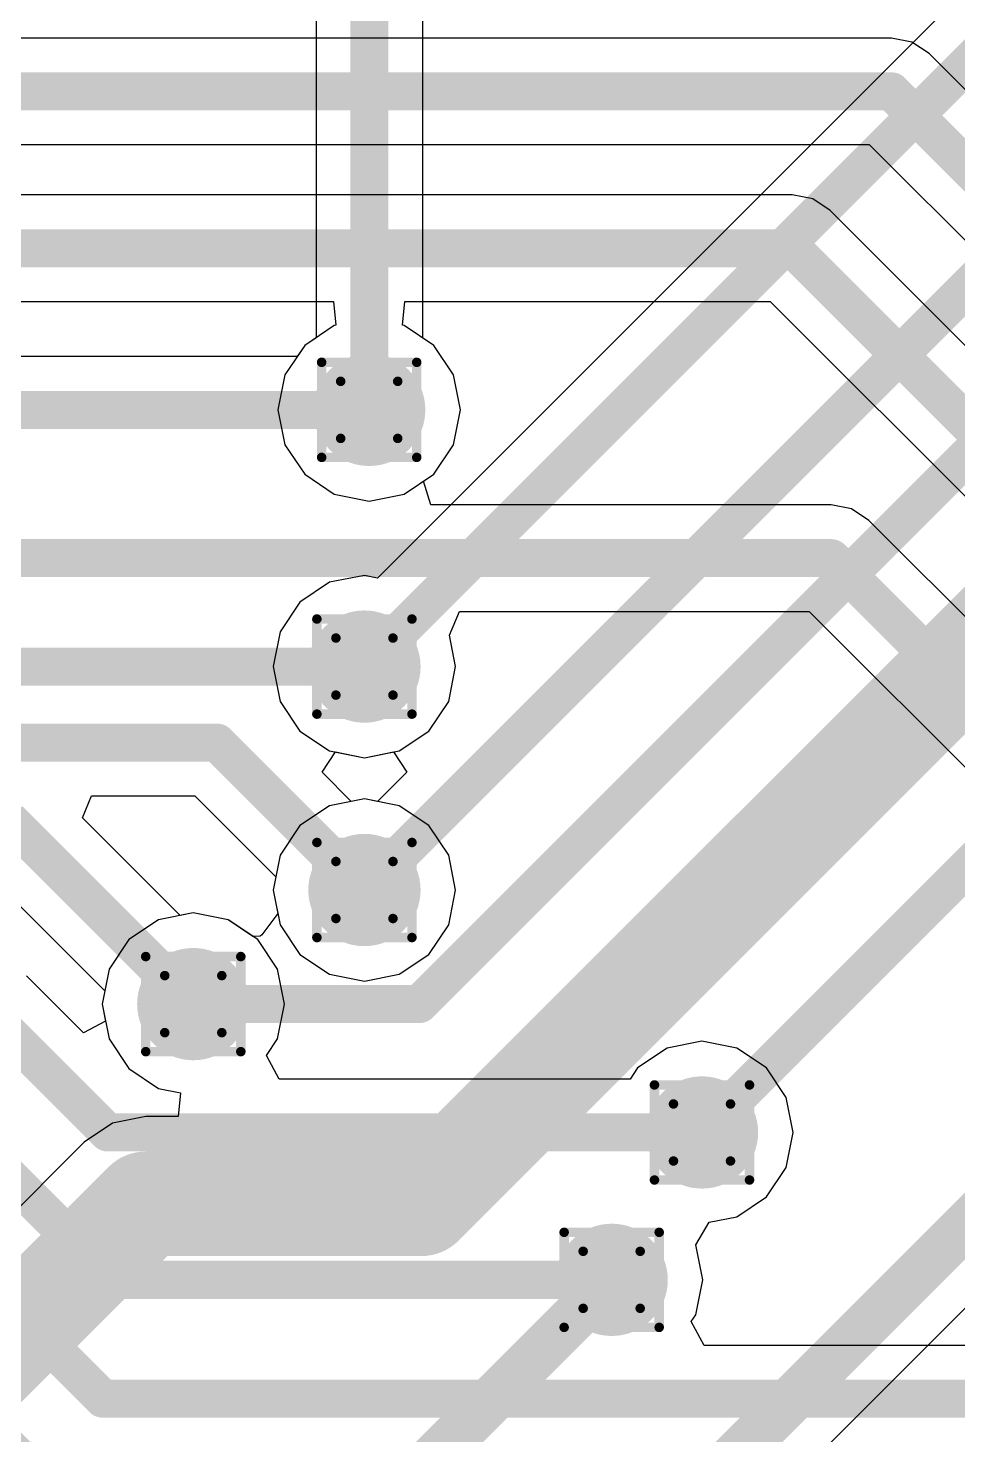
# Model space of a CAD drawing. Header units: inches. Extents: x -8 to 208, y -3 to 109.
# Drawn here: x 34.7 to 39.67, y 41.95 to 49.46 of the extents above; entities that cross this region are included whole.
import ezdxf

# ---------------------------------------------------------------- set-up
doc = ezdxf.new("R2010")
doc.units = ezdxf.units.IN
for name, color, linetype in [('BottomLayer', 5, 'Continuous'), ('DrillDrawing', 1, 'Continuous'), ('TopLayer', 1, 'Continuous'), ('ViaHoleLayer', 16, 'Continuous')]:
    doc.layers.add(name, color=color, linetype=linetype)

msp = doc.modelspace()

# ---------------------------------------------------------------- hatches: boundary and pattern name
at = {"layer": 'BottomLayer'}
h = msp.add_hatch(color=5, dxfattribs=at)
edge = h.paths.add_edge_path()
edge.add_arc((36.5252, 47.4218), 0.3, 0, 360)
h = msp.add_hatch(color=5, dxfattribs=at)
edge = h.paths.add_edge_path()
edge.add_arc((36.4998, 46.0502), 0.3, 0, 360)
h = msp.add_hatch(color=5, dxfattribs=at)
edge = h.paths.add_edge_path()
edge.add_arc((36.4998, 44.8564), 0.3, 0, 360)
h = msp.add_hatch(color=5, dxfattribs=at)
edge = h.paths.add_edge_path()
edge.add_arc((35.5854, 44.2468), 0.3, 0, 360)
h = msp.add_hatch(color=5, dxfattribs=at)
edge = h.paths.add_edge_path()
edge.add_arc((38.3032, 43.561), 0.3, 0, 360)
h = msp.add_hatch(color=5, dxfattribs=at)
edge = h.paths.add_edge_path()
edge.add_arc((37.8206, 42.7736), 0.3, 0, 360)
at = {"layer": 'TopLayer'}
h = msp.add_hatch(color=1, dxfattribs=at)
edge = h.paths.add_edge_path()
edge.add_arc((36.5252, 47.4218), 0.3, 0, 360)
h = msp.add_hatch(color=1, dxfattribs=at)
edge = h.paths.add_edge_path()
edge.add_arc((36.4998, 46.0502), 0.3, 0, 360)
h = msp.add_hatch(color=1, dxfattribs=at)
edge = h.paths.add_edge_path()
edge.add_arc((36.4998, 44.8564), 0.3, 0, 360)
h = msp.add_hatch(color=1, dxfattribs=at)
edge = h.paths.add_edge_path()
edge.add_arc((35.5854, 44.2468), 0.3, 0, 360)
h = msp.add_hatch(color=1, dxfattribs=at)
edge = h.paths.add_edge_path()
edge.add_arc((38.3032, 43.561), 0.3, 0, 360)
h = msp.add_hatch(color=1, dxfattribs=at)
edge = h.paths.add_edge_path()
edge.add_arc((37.8206, 42.7736), 0.3, 0, 360)
at = {"layer": 'ViaHoleLayer'}
h = msp.add_hatch(color=16, dxfattribs=at)
edge = h.paths.add_edge_path()
edge.add_arc((36.5252, 47.4218), 0.15, 0, 360)
h = msp.add_hatch(color=16, dxfattribs=at)
edge = h.paths.add_edge_path()
edge.add_arc((36.4998, 46.0502), 0.15, 0, 360)
h = msp.add_hatch(color=16, dxfattribs=at)
edge = h.paths.add_edge_path()
edge.add_arc((36.4998, 44.8564), 0.15, 0, 360)
h = msp.add_hatch(color=16, dxfattribs=at)
edge = h.paths.add_edge_path()
edge.add_arc((35.5854, 44.2468), 0.15, 0, 360)
h = msp.add_hatch(color=16, dxfattribs=at)
edge = h.paths.add_edge_path()
edge.add_arc((38.3032, 43.561), 0.15, 0, 360)
h = msp.add_hatch(color=16, dxfattribs=at)
edge = h.paths.add_edge_path()
edge.add_arc((37.8206, 42.7736), 0.15, 0, 360)

# ---------------------------------------------------------------- linework, layer by layer
at = {"layer": 'BottomLayer'}
for p, q in [((39.3151, 49.4085), (32.532, 49.4085)), ((39.3152, 49.4085), (39.3151, 49.4085)), ((39.4242, 49.3868), (39.3152, 49.4085)), ((39.5166, 49.325), (39.4242, 49.3868)), ((41.5202, 47.3215), (39.5166, 49.325)), ((32.4396, 48.8387), (39.1972, 48.8387)), ((39.1972, 48.8387), (41.1173, 46.9186)), ((38.7858, 48.5703), (32.5284, 48.5703)), ((38.8948, 48.5486), (38.7858, 48.5703)), ((38.7858, 48.5703), (38.7858, 48.5703)), ((38.9872, 48.4868), (38.8948, 48.5486)), ((41.7889, 45.6852), (38.9872, 48.4868)), ((32.4104, 48.0005), (36.3346, 48.0005)), ((36.3346, 48.0005), (36.3471, 47.8735)), ((36.7033, 47.8735), (36.7158, 48.0005)), ((36.7158, 48.0005), (38.6678, 48.0005)), ((38.6678, 48.0005), (41.386, 45.2823)), ((36.3388, 47.8719), (36.1807, 47.7663)), ((36.3471, 47.8735), (36.3388, 47.8719)), ((36.7116, 47.8719), (36.7033, 47.8735)), ((36.8697, 47.7663), (36.7116, 47.8719)), ((36.1807, 47.7663), (36.1409, 47.7067)), ((36.9753, 47.6082), (36.8697, 47.7663)), ((36.1409, 47.7067), (29.4386, 47.7067)), ((37.0124, 47.4218), (36.9753, 47.6082)), ((36.9753, 47.2354), (37.0124, 47.4218)), ((36.8697, 47.0773), (36.9753, 47.2354)), ((36.816, 47.0415), (36.8697, 47.0773)), ((36.8545, 46.9145), (36.816, 47.0415)), ((38.9938, 46.9145), (36.8545, 46.9145)), ((39.1028, 46.8928), (38.9938, 46.9145)), ((38.9938, 46.9145), (38.9938, 46.9145)), ((39.1952, 46.831), (39.1028, 46.8928)), ((40.5951, 45.4312), (39.1952, 46.831)), ((36.9536, 46.2177), (37.0079, 46.3447)), ((37.0079, 46.3447), (38.8758, 46.3447)), ((38.8758, 46.3447), (40.1922, 45.0283)), ((36.987, 46.0502), (36.9536, 46.2177)), ((36.9499, 45.8638), (36.987, 46.0502)), ((36.8443, 45.7057), (36.9499, 45.8638)), ((36.6862, 45.6001), (36.8443, 45.7057)), ((36.2733, 45.4858), (36.3448, 45.5939)), ((36.3448, 45.5939), (36.4998, 45.563)), ((36.4998, 45.563), (36.6862, 45.6001)), ((36.4295, 45.3296), (36.2733, 45.4858)), ((34.9935, 45.2416), (35.0421, 45.3589)), ((35.0421, 45.3589), (35.5944, 45.3589)), ((35.5944, 45.3589), (36.0266, 44.9267)), ((36.4998, 45.3436), (36.4295, 45.3296)), ((36.6862, 45.3065), (36.4998, 45.3436)), ((36.8443, 45.2009), (36.6862, 45.3065)), ((35.5151, 44.72), (34.9935, 45.2416)), ((36.9499, 45.0428), (36.8443, 45.2009)), ((36.987, 44.8564), (36.9499, 45.0428)), ((34.4816, 44.9477), (35.1122, 44.3171)), ((36.0266, 44.9267), (36.0126, 44.8564)), ((36.0126, 44.8564), (36.0497, 44.67)), ((36.9499, 44.67), (36.987, 44.8564)), ((35.5854, 44.734), (35.5151, 44.72)), ((35.7718, 44.6969), (35.5854, 44.734)), ((35.9299, 44.5913), (35.7718, 44.6969)), ((36.0497, 44.67), (36.1553, 44.5119)), ((36.8443, 44.5119), (36.9499, 44.67)), ((36.0355, 44.4332), (35.9299, 44.5913)), ((36.1553, 44.5119), (36.3134, 44.4063)), ((36.6862, 44.4063), (36.8443, 44.5119)), ((36.0726, 44.2468), (36.0355, 44.4332)), ((34.9994, 44.0927), (34.6946, 44.3974)), ((36.3134, 44.4063), (36.4998, 44.3692)), ((36.4998, 44.3692), (36.6862, 44.4063)), ((35.1122, 44.3171), (35.0982, 44.2468)), ((35.0982, 44.2468), (35.1165, 44.1552)), ((36.0355, 44.0604), (36.0726, 44.2468)), ((35.1165, 44.1552), (34.9994, 44.0927)), ((35.977, 43.9729), (36.0355, 44.0604)), ((38.3032, 44.0482), (38.1168, 44.0111)), ((38.4896, 44.0111), (38.3032, 44.0482)), ((36.0449, 43.8459), (35.977, 43.9729)), ((38.1168, 44.0111), (37.9587, 43.9055)), ((38.6477, 43.9055), (38.4896, 44.0111)), ((37.9587, 43.9055), (37.9189, 43.8459)), ((38.7533, 43.7474), (38.6477, 43.9055)), ((37.9189, 43.8459), (36.0449, 43.8459)), ((38.7904, 43.561), (38.7533, 43.7474)), ((38.7533, 43.3746), (38.7904, 43.561)), ((38.6477, 43.2165), (38.7533, 43.3746)), ((38.4896, 43.1109), (38.6477, 43.2165)), ((38.2702, 42.9608), (38.3422, 43.0816)), ((38.3422, 43.0816), (38.4896, 43.1109)), ((38.2707, 42.96), (38.2702, 42.9608)), ((38.3078, 42.7736), (38.2707, 42.96)), ((38.2707, 42.5872), (38.3078, 42.7736)), ((38.2462, 42.5505), (38.2707, 42.5872)), ((38.314, 42.4235), (38.2462, 42.5505)), ((68.6816, 42.4235), (38.314, 42.4235))]:
    msp.add_line(p, q, dxfattribs=at)
for points in [[(32.4104, 49.1236, 0.2032, 0.2032, 0), (39.3152, 49.1236, 0.2032, 0.2032, 0)], [(39.3152, 49.1236, 0.2032, 0.2032, 0), (41.5905, 46.8483, 0.2032, 0.2032, 0)], [(32.4104, 48.2854, 0.2032, 0.2032, 0), (38.7858, 48.2854, 0.2032, 0.2032, 0)], [(38.7858, 48.2854, 0.2032, 0.2032, 0), (41.8592, 45.212, 0.2032, 0.2032, 0)], [(29.4386, 47.4218, 0.2032, 0.2032, 0), (36.5252, 47.4218, 0.2032, 0.2032, 0)], [(31.7246, 46.6296, 0.2032, 0.2032, 0), (38.9938, 46.6296, 0.2032, 0.2032, 0)], [(38.9938, 46.6296, 0.2032, 0.2032, 0), (40.6654, 44.958, 0.2032, 0.2032, 0)], [(16.3202, 46.0502, 0.2032, 0.2032, 0), (36.4998, 46.0502, 0.2032, 0.2032, 0)], [(16.1878, 45.6438, 0.2032, 0.2032, 0), (35.7124, 45.6438, 0.2032, 0.2032, 0)], [(35.7124, 45.6438, 0.2032, 0.2032, 0), (36.4998, 44.8564, 0.2032, 0.2032, 0)], [(34.5996, 45.2326, 0.2032, 0.2032, 0), (35.5854, 44.2468, 0.2032, 0.2032, 0)], [(34.4932, 44.196, 0.2032, 0.2032, 0), (35.1282, 43.561, 0.2032, 0.2032, 0)], [(35.1282, 43.561, 0.2032, 0.2032, 0), (38.3032, 43.561, 0.2032, 0.2032, 0)], [(34.5948, 43.3324, 0.2032, 0.2032, 0), (35.1536, 42.7736, 0.2032, 0.2032, 0)], [(34.3408, 42.9006, 0.2032, 0.2032, 0), (35.1028, 42.1386, 0.2032, 0.2032, 0)], [(35.1536, 42.7736, 0.2032, 0.2032, 0), (37.8206, 42.7736, 0.2032, 0.2032, 0)], [(33.9598, 42.5196, 0.2032, 0.2032, 0), (35.0799, 41.3995, 0.2032, 0.2032, 0)], [(35.1028, 42.1386, 0.2032, 0.2032, 0), (68.6816, 42.1386, 0.2032, 0.2032, 0)]]:
    msp.add_lwpolyline(points, format="xyseb", dxfattribs=at)
for points in [[(39.2644, 49.1236, 0.1016, 0.1016, 1), (39.366, 49.1236, 0.1016, 0.1016, 1)], [(39.2644, 49.1236, 0.1016, 0.1016, 1), (39.366, 49.1236, 0.1016, 0.1016, 1)], [(38.735, 48.2854, 0.1016, 0.1016, 1), (38.8366, 48.2854, 0.1016, 0.1016, 1)], [(38.735, 48.2854, 0.1016, 0.1016, 1), (38.8366, 48.2854, 0.1016, 0.1016, 1)], [(36.4744, 47.4218, 0.1016, 0.1016, 1), (36.576, 47.4218, 0.1016, 0.1016, 1)], [(38.943, 46.6296, 0.1016, 0.1016, 1), (39.0446, 46.6296, 0.1016, 0.1016, 1)], [(38.943, 46.6296, 0.1016, 0.1016, 1), (39.0446, 46.6296, 0.1016, 0.1016, 1)], [(36.449, 46.0502, 0.1016, 0.1016, 1), (36.5506, 46.0502, 0.1016, 0.1016, 1)], [(35.6616, 45.6438, 0.1016, 0.1016, 1), (35.7632, 45.6438, 0.1016, 0.1016, 1)], [(35.6616, 45.6438, 0.1016, 0.1016, 1), (35.7632, 45.6438, 0.1016, 0.1016, 1)], [(36.449, 44.8564, 0.1016, 0.1016, 1), (36.5506, 44.8564, 0.1016, 0.1016, 1)], [(35.5346, 44.2468, 0.1016, 0.1016, 1), (35.6362, 44.2468, 0.1016, 0.1016, 1)], [(35.0774, 43.561, 0.1016, 0.1016, 1), (35.179, 43.561, 0.1016, 0.1016, 1)], [(35.0774, 43.561, 0.1016, 0.1016, 1), (35.179, 43.561, 0.1016, 0.1016, 1)], [(38.2524, 43.561, 0.1016, 0.1016, 1), (38.354, 43.561, 0.1016, 0.1016, 1)], [(35.1028, 42.7736, 0.1016, 0.1016, 1), (35.2044, 42.7736, 0.1016, 0.1016, 1)], [(35.1028, 42.7736, 0.1016, 0.1016, 1), (35.2044, 42.7736, 0.1016, 0.1016, 1)], [(37.7698, 42.7736, 0.1016, 0.1016, 1), (37.8714, 42.7736, 0.1016, 0.1016, 1)], [(35.052, 42.1386, 0.1016, 0.1016, 1), (35.1536, 42.1386, 0.1016, 0.1016, 1)], [(35.052, 42.1386, 0.1016, 0.1016, 1), (35.1536, 42.1386, 0.1016, 0.1016, 1)]]:
    msp.add_lwpolyline(points, format="xyseb", close=True, dxfattribs=at)
at = {"layer": 'DrillDrawing'}
for points in [[(36.2712, 47.6758, 0.0508, 0.0508, 0), (36.7792, 47.6758, 0.0508, 0.0508, 0)], [(36.2712, 47.1678, 0.0508, 0.0508, 0), (36.2712, 47.6758, 0.0508, 0.0508, 0)], [(36.7792, 47.1678, 0.0508, 0.0508, 0), (36.7792, 47.6758, 0.0508, 0.0508, 0)], [(36.3728, 47.5742, 0.0508, 0.0508, 0), (36.6776, 47.5742, 0.0508, 0.0508, 0)], [(36.3728, 47.2694, 0.0508, 0.0508, 0), (36.3728, 47.5742, 0.0508, 0.0508, 0)], [(36.6776, 47.2694, 0.0508, 0.0508, 0), (36.6776, 47.5742, 0.0508, 0.0508, 0)], [(36.3728, 47.2694, 0.0508, 0.0508, 0), (36.6776, 47.2694, 0.0508, 0.0508, 0)], [(36.2712, 47.1678, 0.0508, 0.0508, 0), (36.7792, 47.1678, 0.0508, 0.0508, 0)], [(36.2458, 46.3042, 0.0508, 0.0508, 0), (36.7538, 46.3042, 0.0508, 0.0508, 0)], [(36.2458, 45.7962, 0.0508, 0.0508, 0), (36.2458, 46.3042, 0.0508, 0.0508, 0)], [(36.7538, 45.7962, 0.0508, 0.0508, 0), (36.7538, 46.3042, 0.0508, 0.0508, 0)], [(36.3474, 46.2026, 0.0508, 0.0508, 0), (36.6522, 46.2026, 0.0508, 0.0508, 0)], [(36.3474, 45.8978, 0.0508, 0.0508, 0), (36.3474, 46.2026, 0.0508, 0.0508, 0)], [(36.6522, 45.8978, 0.0508, 0.0508, 0), (36.6522, 46.2026, 0.0508, 0.0508, 0)], [(36.3474, 45.8978, 0.0508, 0.0508, 0), (36.6522, 45.8978, 0.0508, 0.0508, 0)], [(36.2458, 45.7962, 0.0508, 0.0508, 0), (36.7538, 45.7962, 0.0508, 0.0508, 0)], [(36.2458, 45.1104, 0.0508, 0.0508, 0), (36.7538, 45.1104, 0.0508, 0.0508, 0)], [(36.2458, 44.6024, 0.0508, 0.0508, 0), (36.2458, 45.1104, 0.0508, 0.0508, 0)], [(36.7538, 44.6024, 0.0508, 0.0508, 0), (36.7538, 45.1104, 0.0508, 0.0508, 0)], [(36.3474, 45.0088, 0.0508, 0.0508, 0), (36.6522, 45.0088, 0.0508, 0.0508, 0)], [(36.3474, 44.704, 0.0508, 0.0508, 0), (36.3474, 45.0088, 0.0508, 0.0508, 0)], [(36.6522, 44.704, 0.0508, 0.0508, 0), (36.6522, 45.0088, 0.0508, 0.0508, 0)], [(36.3474, 44.704, 0.0508, 0.0508, 0), (36.6522, 44.704, 0.0508, 0.0508, 0)], [(36.2458, 44.6024, 0.0508, 0.0508, 0), (36.7538, 44.6024, 0.0508, 0.0508, 0)], [(35.3314, 44.5008, 0.0508, 0.0508, 0), (35.8394, 44.5008, 0.0508, 0.0508, 0)], [(35.3314, 43.9928, 0.0508, 0.0508, 0), (35.3314, 44.5008, 0.0508, 0.0508, 0)], [(35.8394, 43.9928, 0.0508, 0.0508, 0), (35.8394, 44.5008, 0.0508, 0.0508, 0)], [(35.433, 44.3992, 0.0508, 0.0508, 0), (35.7378, 44.3992, 0.0508, 0.0508, 0)], [(35.433, 44.0944, 0.0508, 0.0508, 0), (35.433, 44.3992, 0.0508, 0.0508, 0)], [(35.7378, 44.0944, 0.0508, 0.0508, 0), (35.7378, 44.3992, 0.0508, 0.0508, 0)], [(35.433, 44.0944, 0.0508, 0.0508, 0), (35.7378, 44.0944, 0.0508, 0.0508, 0)], [(35.3314, 43.9928, 0.0508, 0.0508, 0), (35.8394, 43.9928, 0.0508, 0.0508, 0)], [(38.0492, 43.815, 0.0508, 0.0508, 0), (38.5572, 43.815, 0.0508, 0.0508, 0)], [(38.0492, 43.307, 0.0508, 0.0508, 0), (38.0492, 43.815, 0.0508, 0.0508, 0)], [(38.5572, 43.307, 0.0508, 0.0508, 0), (38.5572, 43.815, 0.0508, 0.0508, 0)], [(38.1508, 43.7134, 0.0508, 0.0508, 0), (38.4556, 43.7134, 0.0508, 0.0508, 0)], [(38.1508, 43.4086, 0.0508, 0.0508, 0), (38.1508, 43.7134, 0.0508, 0.0508, 0)], [(38.4556, 43.4086, 0.0508, 0.0508, 0), (38.4556, 43.7134, 0.0508, 0.0508, 0)], [(38.1508, 43.4086, 0.0508, 0.0508, 0), (38.4556, 43.4086, 0.0508, 0.0508, 0)], [(38.0492, 43.307, 0.0508, 0.0508, 0), (38.5572, 43.307, 0.0508, 0.0508, 0)], [(37.5666, 43.0276, 0.0508, 0.0508, 0), (38.0746, 43.0276, 0.0508, 0.0508, 0)], [(37.5666, 42.5196, 0.0508, 0.0508, 0), (37.5666, 43.0276, 0.0508, 0.0508, 0)], [(38.0746, 42.5196, 0.0508, 0.0508, 0), (38.0746, 43.0276, 0.0508, 0.0508, 0)], [(37.6682, 42.926, 0.0508, 0.0508, 0), (37.973, 42.926, 0.0508, 0.0508, 0)], [(37.6682, 42.6212, 0.0508, 0.0508, 0), (37.6682, 42.926, 0.0508, 0.0508, 0)], [(37.973, 42.6212, 0.0508, 0.0508, 0), (37.973, 42.926, 0.0508, 0.0508, 0)], [(37.6682, 42.6212, 0.0508, 0.0508, 0), (37.973, 42.6212, 0.0508, 0.0508, 0)], [(37.5666, 42.5196, 0.0508, 0.0508, 0), (38.0746, 42.5196, 0.0508, 0.0508, 0)]]:
    msp.add_lwpolyline(points, format="xyseb", dxfattribs=at)
for points in [[(36.2585, 47.6758, 0.0254, 0.0254, 1), (36.2839, 47.6758, 0.0254, 0.0254, 1)], [(36.2585, 47.6758, 0.0254, 0.0254, 1), (36.2839, 47.6758, 0.0254, 0.0254, 1)], [(36.7665, 47.6758, 0.0254, 0.0254, 1), (36.7919, 47.6758, 0.0254, 0.0254, 1)], [(36.7665, 47.6758, 0.0254, 0.0254, 1), (36.7919, 47.6758, 0.0254, 0.0254, 1)], [(36.3601, 47.5742, 0.0254, 0.0254, 1), (36.3855, 47.5742, 0.0254, 0.0254, 1)], [(36.3601, 47.5742, 0.0254, 0.0254, 1), (36.3855, 47.5742, 0.0254, 0.0254, 1)], [(36.6649, 47.5742, 0.0254, 0.0254, 1), (36.6903, 47.5742, 0.0254, 0.0254, 1)], [(36.6649, 47.5742, 0.0254, 0.0254, 1), (36.6903, 47.5742, 0.0254, 0.0254, 1)], [(36.3601, 47.2694, 0.0254, 0.0254, 1), (36.3855, 47.2694, 0.0254, 0.0254, 1)], [(36.3601, 47.2694, 0.0254, 0.0254, 1), (36.3855, 47.2694, 0.0254, 0.0254, 1)], [(36.6649, 47.2694, 0.0254, 0.0254, 1), (36.6903, 47.2694, 0.0254, 0.0254, 1)], [(36.6649, 47.2694, 0.0254, 0.0254, 1), (36.6903, 47.2694, 0.0254, 0.0254, 1)], [(36.2585, 47.1678, 0.0254, 0.0254, 1), (36.2839, 47.1678, 0.0254, 0.0254, 1)], [(36.2585, 47.1678, 0.0254, 0.0254, 1), (36.2839, 47.1678, 0.0254, 0.0254, 1)], [(36.7665, 47.1678, 0.0254, 0.0254, 1), (36.7919, 47.1678, 0.0254, 0.0254, 1)], [(36.7665, 47.1678, 0.0254, 0.0254, 1), (36.7919, 47.1678, 0.0254, 0.0254, 1)], [(36.2331, 46.3042, 0.0254, 0.0254, 1), (36.2585, 46.3042, 0.0254, 0.0254, 1)], [(36.2331, 46.3042, 0.0254, 0.0254, 1), (36.2585, 46.3042, 0.0254, 0.0254, 1)], [(36.7411, 46.3042, 0.0254, 0.0254, 1), (36.7665, 46.3042, 0.0254, 0.0254, 1)], [(36.7411, 46.3042, 0.0254, 0.0254, 1), (36.7665, 46.3042, 0.0254, 0.0254, 1)], [(36.3347, 46.2026, 0.0254, 0.0254, 1), (36.3601, 46.2026, 0.0254, 0.0254, 1)], [(36.3347, 46.2026, 0.0254, 0.0254, 1), (36.3601, 46.2026, 0.0254, 0.0254, 1)], [(36.6395, 46.2026, 0.0254, 0.0254, 1), (36.6649, 46.2026, 0.0254, 0.0254, 1)], [(36.6395, 46.2026, 0.0254, 0.0254, 1), (36.6649, 46.2026, 0.0254, 0.0254, 1)], [(36.3347, 45.8978, 0.0254, 0.0254, 1), (36.3601, 45.8978, 0.0254, 0.0254, 1)], [(36.3347, 45.8978, 0.0254, 0.0254, 1), (36.3601, 45.8978, 0.0254, 0.0254, 1)], [(36.6395, 45.8978, 0.0254, 0.0254, 1), (36.6649, 45.8978, 0.0254, 0.0254, 1)], [(36.6395, 45.8978, 0.0254, 0.0254, 1), (36.6649, 45.8978, 0.0254, 0.0254, 1)], [(36.2331, 45.7962, 0.0254, 0.0254, 1), (36.2585, 45.7962, 0.0254, 0.0254, 1)], [(36.2331, 45.7962, 0.0254, 0.0254, 1), (36.2585, 45.7962, 0.0254, 0.0254, 1)], [(36.7411, 45.7962, 0.0254, 0.0254, 1), (36.7665, 45.7962, 0.0254, 0.0254, 1)], [(36.7411, 45.7962, 0.0254, 0.0254, 1), (36.7665, 45.7962, 0.0254, 0.0254, 1)], [(36.2331, 45.1104, 0.0254, 0.0254, 1), (36.2585, 45.1104, 0.0254, 0.0254, 1)], [(36.2331, 45.1104, 0.0254, 0.0254, 1), (36.2585, 45.1104, 0.0254, 0.0254, 1)], [(36.7411, 45.1104, 0.0254, 0.0254, 1), (36.7665, 45.1104, 0.0254, 0.0254, 1)], [(36.7411, 45.1104, 0.0254, 0.0254, 1), (36.7665, 45.1104, 0.0254, 0.0254, 1)], [(36.3347, 45.0088, 0.0254, 0.0254, 1), (36.3601, 45.0088, 0.0254, 0.0254, 1)], [(36.3347, 45.0088, 0.0254, 0.0254, 1), (36.3601, 45.0088, 0.0254, 0.0254, 1)], [(36.6395, 45.0088, 0.0254, 0.0254, 1), (36.6649, 45.0088, 0.0254, 0.0254, 1)], [(36.6395, 45.0088, 0.0254, 0.0254, 1), (36.6649, 45.0088, 0.0254, 0.0254, 1)], [(36.3347, 44.704, 0.0254, 0.0254, 1), (36.3601, 44.704, 0.0254, 0.0254, 1)], [(36.3347, 44.704, 0.0254, 0.0254, 1), (36.3601, 44.704, 0.0254, 0.0254, 1)], [(36.6395, 44.704, 0.0254, 0.0254, 1), (36.6649, 44.704, 0.0254, 0.0254, 1)], [(36.6395, 44.704, 0.0254, 0.0254, 1), (36.6649, 44.704, 0.0254, 0.0254, 1)], [(36.2331, 44.6024, 0.0254, 0.0254, 1), (36.2585, 44.6024, 0.0254, 0.0254, 1)], [(36.2331, 44.6024, 0.0254, 0.0254, 1), (36.2585, 44.6024, 0.0254, 0.0254, 1)], [(36.7411, 44.6024, 0.0254, 0.0254, 1), (36.7665, 44.6024, 0.0254, 0.0254, 1)], [(36.7411, 44.6024, 0.0254, 0.0254, 1), (36.7665, 44.6024, 0.0254, 0.0254, 1)], [(35.3187, 44.5008, 0.0254, 0.0254, 1), (35.3441, 44.5008, 0.0254, 0.0254, 1)], [(35.3187, 44.5008, 0.0254, 0.0254, 1), (35.3441, 44.5008, 0.0254, 0.0254, 1)], [(35.8267, 44.5008, 0.0254, 0.0254, 1), (35.8521, 44.5008, 0.0254, 0.0254, 1)], [(35.8267, 44.5008, 0.0254, 0.0254, 1), (35.8521, 44.5008, 0.0254, 0.0254, 1)], [(35.4203, 44.3992, 0.0254, 0.0254, 1), (35.4457, 44.3992, 0.0254, 0.0254, 1)], [(35.4203, 44.3992, 0.0254, 0.0254, 1), (35.4457, 44.3992, 0.0254, 0.0254, 1)], [(35.7251, 44.3992, 0.0254, 0.0254, 1), (35.7505, 44.3992, 0.0254, 0.0254, 1)], [(35.7251, 44.3992, 0.0254, 0.0254, 1), (35.7505, 44.3992, 0.0254, 0.0254, 1)], [(35.4203, 44.0944, 0.0254, 0.0254, 1), (35.4457, 44.0944, 0.0254, 0.0254, 1)], [(35.4203, 44.0944, 0.0254, 0.0254, 1), (35.4457, 44.0944, 0.0254, 0.0254, 1)], [(35.7251, 44.0944, 0.0254, 0.0254, 1), (35.7505, 44.0944, 0.0254, 0.0254, 1)], [(35.7251, 44.0944, 0.0254, 0.0254, 1), (35.7505, 44.0944, 0.0254, 0.0254, 1)], [(35.3187, 43.9928, 0.0254, 0.0254, 1), (35.3441, 43.9928, 0.0254, 0.0254, 1)], [(35.3187, 43.9928, 0.0254, 0.0254, 1), (35.3441, 43.9928, 0.0254, 0.0254, 1)], [(35.8267, 43.9928, 0.0254, 0.0254, 1), (35.8521, 43.9928, 0.0254, 0.0254, 1)], [(35.8267, 43.9928, 0.0254, 0.0254, 1), (35.8521, 43.9928, 0.0254, 0.0254, 1)], [(38.0365, 43.815, 0.0254, 0.0254, 1), (38.0619, 43.815, 0.0254, 0.0254, 1)], [(38.0365, 43.815, 0.0254, 0.0254, 1), (38.0619, 43.815, 0.0254, 0.0254, 1)], [(38.5445, 43.815, 0.0254, 0.0254, 1), (38.5699, 43.815, 0.0254, 0.0254, 1)], [(38.5445, 43.815, 0.0254, 0.0254, 1), (38.5699, 43.815, 0.0254, 0.0254, 1)], [(38.1381, 43.7134, 0.0254, 0.0254, 1), (38.1635, 43.7134, 0.0254, 0.0254, 1)], [(38.1381, 43.7134, 0.0254, 0.0254, 1), (38.1635, 43.7134, 0.0254, 0.0254, 1)], [(38.4429, 43.7134, 0.0254, 0.0254, 1), (38.4683, 43.7134, 0.0254, 0.0254, 1)], [(38.4429, 43.7134, 0.0254, 0.0254, 1), (38.4683, 43.7134, 0.0254, 0.0254, 1)], [(38.1381, 43.4086, 0.0254, 0.0254, 1), (38.1635, 43.4086, 0.0254, 0.0254, 1)], [(38.1381, 43.4086, 0.0254, 0.0254, 1), (38.1635, 43.4086, 0.0254, 0.0254, 1)], [(38.4429, 43.4086, 0.0254, 0.0254, 1), (38.4683, 43.4086, 0.0254, 0.0254, 1)], [(38.4429, 43.4086, 0.0254, 0.0254, 1), (38.4683, 43.4086, 0.0254, 0.0254, 1)], [(38.0365, 43.307, 0.0254, 0.0254, 1), (38.0619, 43.307, 0.0254, 0.0254, 1)], [(38.0365, 43.307, 0.0254, 0.0254, 1), (38.0619, 43.307, 0.0254, 0.0254, 1)], [(38.5445, 43.307, 0.0254, 0.0254, 1), (38.5699, 43.307, 0.0254, 0.0254, 1)], [(38.5445, 43.307, 0.0254, 0.0254, 1), (38.5699, 43.307, 0.0254, 0.0254, 1)], [(37.5539, 43.0276, 0.0254, 0.0254, 1), (37.5793, 43.0276, 0.0254, 0.0254, 1)], [(37.5539, 43.0276, 0.0254, 0.0254, 1), (37.5793, 43.0276, 0.0254, 0.0254, 1)], [(38.0619, 43.0276, 0.0254, 0.0254, 1), (38.0873, 43.0276, 0.0254, 0.0254, 1)], [(38.0619, 43.0276, 0.0254, 0.0254, 1), (38.0873, 43.0276, 0.0254, 0.0254, 1)], [(37.6555, 42.926, 0.0254, 0.0254, 1), (37.6809, 42.926, 0.0254, 0.0254, 1)], [(37.6555, 42.926, 0.0254, 0.0254, 1), (37.6809, 42.926, 0.0254, 0.0254, 1)], [(37.9603, 42.926, 0.0254, 0.0254, 1), (37.9857, 42.926, 0.0254, 0.0254, 1)], [(37.9603, 42.926, 0.0254, 0.0254, 1), (37.9857, 42.926, 0.0254, 0.0254, 1)], [(37.6555, 42.6212, 0.0254, 0.0254, 1), (37.6809, 42.6212, 0.0254, 0.0254, 1)], [(37.6555, 42.6212, 0.0254, 0.0254, 1), (37.6809, 42.6212, 0.0254, 0.0254, 1)], [(37.9603, 42.6212, 0.0254, 0.0254, 1), (37.9857, 42.6212, 0.0254, 0.0254, 1)], [(37.9603, 42.6212, 0.0254, 0.0254, 1), (37.9857, 42.6212, 0.0254, 0.0254, 1)], [(37.5539, 42.5196, 0.0254, 0.0254, 1), (37.5793, 42.5196, 0.0254, 0.0254, 1)], [(37.5539, 42.5196, 0.0254, 0.0254, 1), (37.5793, 42.5196, 0.0254, 0.0254, 1)], [(38.0619, 42.5196, 0.0254, 0.0254, 1), (38.0873, 42.5196, 0.0254, 0.0254, 1)], [(38.0619, 42.5196, 0.0254, 0.0254, 1), (38.0873, 42.5196, 0.0254, 0.0254, 1)]]:
    msp.add_lwpolyline(points, format="xyseb", close=True, dxfattribs=at)
at = {"layer": 'TopLayer'}
for p, q in [((41.6826, 51.6359), (36.5701, 46.5234)), ((36.2417, 50.6604), (36.2417, 47.807)), ((36.8115, 47.8052), (36.8115, 50.6604)), ((36.2417, 47.807), (36.1807, 47.7663)), ((36.8697, 47.7663), (36.8115, 47.8052)), ((36.1807, 47.7663), (36.0751, 47.6082)), ((36.9753, 47.6082), (36.8697, 47.7663)), ((36.0751, 47.6082), (36.038, 47.4218)), ((37.0124, 47.4218), (36.9753, 47.6082)), ((36.038, 47.4218), (36.0751, 47.2354)), ((36.9753, 47.2354), (37.0124, 47.4218)), ((36.0751, 47.2354), (36.1807, 47.0773)), ((36.8697, 47.0773), (36.9753, 47.2354)), ((36.1807, 47.0773), (36.3388, 46.9717)), ((36.7116, 46.9717), (36.8697, 47.0773)), ((36.3388, 46.9717), (36.5252, 46.9346)), ((36.5252, 46.9346), (36.7116, 46.9717)), ((36.4998, 46.5374), (36.3134, 46.5003)), ((36.5701, 46.5234), (36.4998, 46.5374)), ((36.3134, 46.5003), (36.1553, 46.3947)), ((36.1553, 46.3947), (36.0497, 46.2366)), ((36.0497, 46.2366), (36.0126, 46.0502)), ((36.0126, 46.0502), (36.0497, 45.8638)), ((36.0497, 45.8638), (36.1553, 45.7057)), ((36.1553, 45.7057), (36.3134, 45.6001)), ((36.3134, 45.6001), (36.4998, 45.563)), ((36.4998, 45.563), (36.6548, 45.5939)), ((36.6548, 45.5939), (36.7263, 45.4858)), ((36.7263, 45.4858), (36.5701, 45.3296)), ((36.4998, 45.3436), (36.3134, 45.3065)), ((36.5701, 45.3296), (36.4998, 45.3436)), ((36.3134, 45.3065), (36.1553, 45.2009)), ((36.1553, 45.2009), (36.0497, 45.0428)), ((36.0497, 45.0428), (36.0126, 44.8564)), ((36.0126, 44.8564), (36.0374, 44.7318)), ((35.5854, 44.734), (35.399, 44.6969)), ((35.7718, 44.6969), (35.5854, 44.734)), ((36.0374, 44.7318), (35.9517, 44.6161)), ((37.39, 40.3033), (41.8194, 44.7327)), ((35.399, 44.6969), (35.2409, 44.5913)), ((35.9044, 44.6083), (35.7718, 44.6969)), ((35.2409, 44.5913), (35.1353, 44.4332)), ((35.9419, 44.6107), (35.9044, 44.6083)), ((35.9517, 44.6161), (35.9419, 44.6107)), ((35.1353, 44.4332), (35.0982, 44.2468)), ((35.0982, 44.2468), (35.1353, 44.0604)), ((35.1353, 44.0604), (35.2409, 43.9023)), ((35.2409, 43.9023), (35.399, 43.7967)), ((35.399, 43.7967), (35.5175, 43.7732)), ((35.5175, 43.7732), (35.5049, 43.6462)), ((35.153, 43.6107), (35.0018, 43.5096)), ((35.3314, 43.6462), (35.153, 43.6107)), ((35.5049, 43.6462), (35.3314, 43.6462)), ((35.0018, 43.5096), (33.6048, 42.1126))]:
    msp.add_line(p, q, dxfattribs=at)
for points in [[(36.5266, 47.4232, 0.2032, 0.2032, 0), (36.5266, 51.6368, 0.2032, 0.2032, 0)], [(36.4998, 46.0502, 0.2032, 0.2032, 0), (41.884, 51.4344, 0.2032, 0.2032, 0)], [(36.4998, 44.8564, 0.2032, 0.2032, 0), (42.2816, 50.6382, 0.2032, 0.2032, 0)], [(36.7924, 44.2468, 0.2032, 0.2032, 0), (42.3635, 49.8179, 0.2032, 0.2032, 0)], [(38.3032, 43.561, 0.2032, 0.2032, 0), (44.4374, 49.6952, 0.2032, 0.2032, 0)], [(36.8046, 43.18, 0.5588, 0.5588, 0), (42.7736, 49.149, 0.5588, 0.5588, 0)], [(36.5252, 47.4218, 0.2032, 0.2032, 0), (36.5266, 47.4232, 0.2032, 0.2032, 0)], [(37.0792, 40.432, 0.254, 0.254, 0), (41.8592, 45.212, 0.254, 0.254, 0)], [(35.5854, 44.2468, 0.2032, 0.2032, 0), (36.7924, 44.2468, 0.2032, 0.2032, 0)], [(33.9344, 41.783, 0.5588, 0.5588, 0), (35.3314, 43.18, 0.5588, 0.5588, 0)], [(35.3314, 43.18, 0.5588, 0.5588, 0), (36.8046, 43.18, 0.5588, 0.5588, 0)], [(36.4236, 41.3766, 0.254, 0.254, 0), (37.8206, 42.7736, 0.254, 0.254, 0)]]:
    msp.add_lwpolyline(points, format="xyseb", dxfattribs=at)
for points in [[(36.4744, 47.4218, 0.1016, 0.1016, 1), (36.576, 47.4218, 0.1016, 0.1016, 1)], [(36.4758, 47.4232, 0.1016, 0.1016, 1), (36.5774, 47.4232, 0.1016, 0.1016, 1)], [(36.4758, 47.4232, 0.1016, 0.1016, 1), (36.5774, 47.4232, 0.1016, 0.1016, 1)], [(36.449, 46.0502, 0.1016, 0.1016, 1), (36.5506, 46.0502, 0.1016, 0.1016, 1)], [(36.449, 44.8564, 0.1016, 0.1016, 1), (36.5506, 44.8564, 0.1016, 0.1016, 1)], [(35.5346, 44.2468, 0.1016, 0.1016, 1), (35.6362, 44.2468, 0.1016, 0.1016, 1)], [(36.7416, 44.2468, 0.1016, 0.1016, 1), (36.8432, 44.2468, 0.1016, 0.1016, 1)], [(36.7416, 44.2468, 0.1016, 0.1016, 1), (36.8432, 44.2468, 0.1016, 0.1016, 1)], [(38.2524, 43.561, 0.1016, 0.1016, 1), (38.354, 43.561, 0.1016, 0.1016, 1)], [(35.1917, 43.18, 0.2794, 0.2794, 1), (35.4711, 43.18, 0.2794, 0.2794, 1)], [(35.1917, 43.18, 0.2794, 0.2794, 1), (35.4711, 43.18, 0.2794, 0.2794, 1)], [(36.6649, 43.18, 0.2794, 0.2794, 1), (36.9443, 43.18, 0.2794, 0.2794, 1)], [(36.6649, 43.18, 0.2794, 0.2794, 1), (36.9443, 43.18, 0.2794, 0.2794, 1)], [(37.7571, 42.7736, 0.127, 0.127, 1), (37.8841, 42.7736, 0.127, 0.127, 1)]]:
    msp.add_lwpolyline(points, format="xyseb", close=True, dxfattribs=at)

doc.saveas('drawing.dxf')
